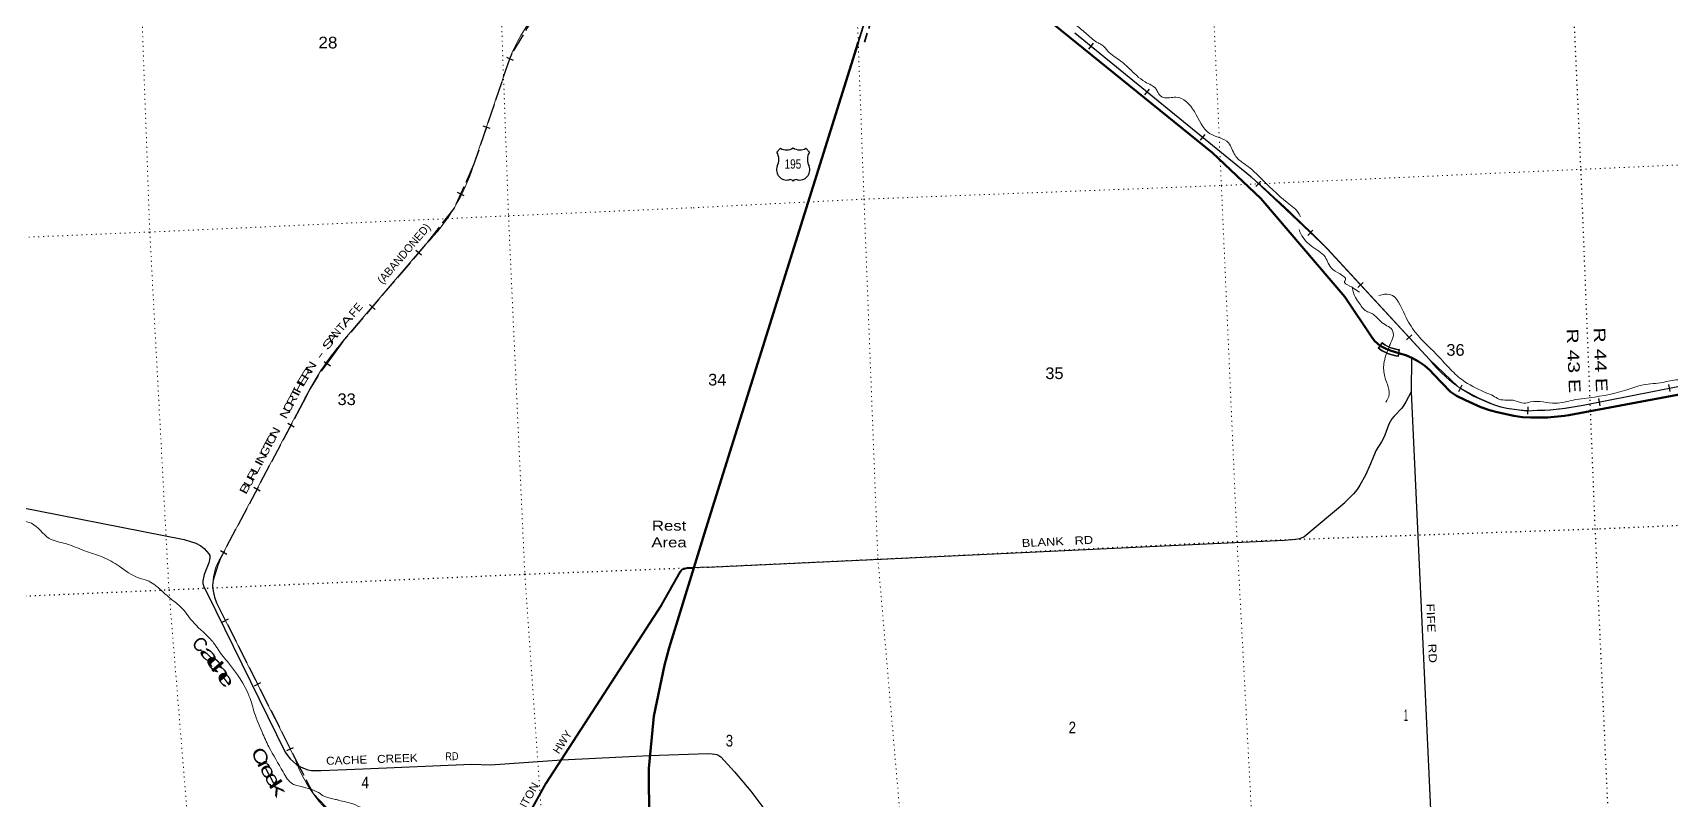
# Model space of a CAD drawing. Header units: feet. Extents: x 745759 to 1002271, y -170898 to 32007.
# Drawn here: x 895585 to 920154, y -102104 to -90605 of the extents above; entities that cross this region are included whole.
import ezdxf
from ezdxf.enums import TextEntityAlignment as Align

# ---------------------------------------------------------------- set-up
doc = ezdxf.new("R2010")
doc.units = ezdxf.units.FT
doc.header["$LTSCALE"] = 48
for name, pattern in [('DOTTED', [1.5, 0.3, -1.2]), ('LONG_DASHED', [7.5, 6, -1.5]), ('MEDIUM_DASHED', [4.5, 3, -1.5])]:
    doc.linetypes.add(name, pattern=pattern)
for name, color, linetype, lineweight in [('16', 7, 'Continuous', 25), ('20', 7, 'Continuous', 35), ('23', 7, 'Continuous', 70), ('26', 7, 'Continuous', 40), ('29', 7, 'Continuous', 25), ('34', 7, 'Continuous', 13), ('39', 7, 'Continuous', 13), ('49', 7, 'MEDIUM_DASHED', 35), ('59', 7, 'Continuous', 13), ('6', 7, 'DOTTED', 25), ('63', 7, 'Continuous', 25), ('7', 7, 'DOTTED', 13)]:
    doc.layers.add(name, color=color, linetype=linetype, lineweight=lineweight)
for name, color, linetype in [('27', 7, 'Continuous'), ('30', 7, 'Continuous'), ('41', 7, 'Continuous'), ('45', 7, 'Continuous')]:
    doc.layers.add(name, color=color, linetype=linetype)

msp = doc.modelspace()

# ---------------------------------------------------------------- linework, layer by layer
at = {"layer": '16'}
for p, q in [((906744.02, -92394.17), (906795.33, -92335.41)), ((906987.09, -92329.44), (906986.81, -92329.64)), ((907179.18, -92335.32), (907230.57, -92394.17))]:
    msp.add_line(p, q, dxfattribs=at)
for centre, radius, start, end in [((906886.41, -92177.75), 182.07, 239.97227, 303.45418), ((907088.19, -92178.25), 181.52, 236.33975, 300.08743), ((907088.18, -92177.75), 182.07, 236.54582, 236.59441), ((906890.23, -92659.7), 151.42, 159.09177, 283.81923), ((906551.04, -92504.8), 222.05, 332.97043, 29.75871), ((907084.35, -92659.7), 151.42, 256.18077, 20.90823), ((907423.54, -92504.8), 222.05, 150.24129, 207.02957)]:
    msp.add_arc(centre, radius, start, end, dxfattribs=at)
for centre, major_axis, start_param, end_param in [((906945.57, -92858.52), (-19.56, 51.67), 4.95877769, 6.28318531), ((907029.02, -92858.52), (19.56, 51.67), 0, 1.32637542)]:
    msp.add_ellipse(centre, major_axis=major_axis, ratio=0.929097, start_param=start_param, end_param=end_param, dxfattribs=at)
at = {"layer": '20', "lineweight": 70}
for p, q in [((905680.35, -98035.56), (907960.68, -90751.05)), ((905500.39, -98620.22), (905680.35, -98035.56))]:
    msp.add_line(p, q, dxfattribs=at)
at = {"layer": '20'}
msp.add_lwpolyline([(907960.68, -90751.05), (908155.63, -90128.29), (908333.91, -89509.94), (908603.79, -88832.87), (908625.39, -88783.2)], dxfattribs=at)
at = {"layer": '20', "lineweight": 70}
msp.add_lwpolyline([(905760.78, -119453.46), (905497.71, -114999.52), (905382.42, -106319.93), (905295.97, -105143.2), (905175.04, -104391.39), (904915.39, -103190.21), (904828.43, -102411.02), (904823.4, -101627.02), (904900.35, -100846.78), (905058.43, -100078.86), (905130.41, -99821.98), (905500.39, -98620.22)], dxfattribs=at)
at = {"layer": '23'}
msp.add_lwpolyline([(920329.1, -96013.16), (918618.07, -96332.36), (918555.07, -96343.31), (918301.49, -96370.46), (918046.47, -96370.95), (917922.75, -96362.67), (917792.79, -96344.77), (917543.24, -96292.23), (917427.17, -96260.17), (917300.55, -96213.89), (917067.37, -96110.61), (916936.36, -96045.63), (916846.27, -95983.52), (916596.93, -95726.89), (916532.99, -95659.68), (916452.67, -95590.33), (916365.54, -95529.75), (916272.56, -95478.61), (916174.74, -95437.48), (916097.67, -95414.2), (916069.95, -95405.82), (916003.92, -95388.07), (915956.61, -95372.52), (915879.09, -95342.14), (915830.32, -95317.42), (915791.37, -95293.75), (915754.58, -95266), (915752.51, -95263.98), (915711.89, -95224.35), (915673.78, -95178.46), (915261.02, -94562.61), (915260.93, -94560.6), (914001.55, -93088.68), (913275.57, -92404.42), (910555.38, -90206.97)], dxfattribs=at)
at = {"layer": '26'}
msp.add_lwpolyline([(902711.89, -102877.27), (903281.99, -101846.67), (905011.79, -99182.92), (905296.02, -98675.69), (905307.77, -98664.04), (905320.66, -98653.68), (905334.58, -98644.72), (905349.35, -98637.27), (905364.82, -98631.4), (905380.81, -98627.19), (905397.16, -98624.66), (905413.69, -98623.86), (905415.95, -98623.89), (905462.13, -98621.89), (905500.39, -98620.22)], dxfattribs=at)
at = {"layer": '29'}
for p, q in [((895058.14, -97650.8), (897855.7, -98199.93)), ((905701.42, -98611.5), (905491.39, -98620.62)), ((898198.95, -99000.95), (899370.94, -101382.72))]:
    msp.add_line(p, q, dxfattribs=at)
for points in [[(916258.31, -95475.69), (916252.98, -95987.33), (916605.58, -103544.13)], [(916252.98, -95987.33), (916176.97, -96135.29), (916147.15, -96183.9), (916112.92, -96228.11), (916001.37, -96347.43), (915967.14, -96391.64), (915921.86, -96471.18), (915860.01, -96634.72), (915835.72, -96689.97), (915811.42, -96731.95), (915729.7, -96860.13), (915687.72, -96952.94), (915643.55, -97063.43), (915568.45, -97235.81), (915484.51, -97381.66), (915443.65, -97450.17), (915390.64, -97514.25), (915257.72, -97644.28)], [(905702.54, -98611.3), (908298.61, -98491.73), (914357.67, -98206.02), (914525.89, -98190.48), (914583.32, -98181.64), (914642.89, -98157.84), (915257.72, -97644.28)], [(897855.7, -98199.93), (897952.45, -98227.28), (898028.37, -98254.09), (898106.52, -98294.31), (898157.88, -98334.52), (898227.1, -98410.48), (898242.73, -98439.52), (898242.73, -98479.73), (898224.87, -98546.76), (898155.65, -98721.02), (898133.32, -98814.85), (898133.32, -98857.29), (898151.18, -98906.44), (898198.95, -99000.95)], [(899370.94, -101382.72), (899408.32, -101440.46), (899445.16, -101484.02), (899493.17, -101530.94), (899538.95, -101567.8), (899590.3, -101601.31), (899642.78, -101625.89), (899709.76, -101648.23), (899765.59, -101657.16), (899815.83, -101658.28), (899911.6, -101658.32)], [(903519.5, -101499.4), (904832.44, -101435.91), (905710.02, -101406.28), (905773.31, -101408.72), (905815.17, -101414.49)], [(905815.17, -101414.49), (905843.03, -101421.37), (905872.33, -101433.12), (905904.57, -101456.56), (906106.81, -101679.43), (906353, -101966.8), (906517.13, -102189.66), (906690.06, -102450.62), (906751.6, -102523.95), (906798.5, -102570.85), (906904.01, -102664.7), (907490.19, -103110.41), (907636.73, -103204.25), (908058.78, -103456.43), (908205.33, -103564.92), (908334.28, -103667.56), (908539.45, -103864.04)], [(899911.6, -101658.32), (900542.16, -101636.21), (902164.43, -101565.83), (902450.02, -101575.55), (903519.5, -101499.4)]]:
    msp.add_lwpolyline(points, dxfattribs=at)
at = {"layer": '34'}
for p, q in [((911209.38, -90605.12), (913842.63, -92754.13)), ((914995.09, -93840.04), (916530.05, -95502.06)), ((918833.47, -96187.95), (920251.45, -95905.08))]:
    msp.add_line(p, q, dxfattribs=at)
at = {"layer": '34', "lineweight": 25}
for p, q in [((911422.67, -90848.24), (911492.6, -90762.55)), ((912262.23, -91536.78), (912332.16, -91451.08)), ((913094.57, -92212.69), (913164.5, -92126.99)), ((913923.43, -92907.36), (913999.29, -92826.86)), ((914705.59, -93640.76), (914781.44, -93560.26)), ((915454.87, -94420.58), (915536.13, -94345.53)), ((916184.25, -95206.48), (916265.5, -95131.44)), ((916971.87, -95978.37), (917021.73, -95879.64)), ((920140.6, -95981.75), (920118.96, -95873.28)), ((918005.04, -96319.56), (918009.36, -96209.04)), ((919089.62, -96194.07), (919067.98, -96085.59))]:
    msp.add_line(p, q, dxfattribs=at)
msp.add_lwpolyline([(911210.18, -90604.36), (913843.36, -92753.3), (914995.87, -93839.27), (916530.83, -95501.29), (916959.56, -95908.07), (917098.38, -95990.8), (917269.92, -96081.39), (917487.05, -96174.45), (917577.28, -96202.96), (917688.5, -96230.3), (917986.03, -96267.93), (918148.89, -96261.96), (918334.61, -96255.57), (918341.48, -96254.91), (918563.66, -96229.18), (918833.29, -96186.86), (920251.33, -95903.98)], dxfattribs=at)
at = {"layer": '34'}
for centre, radius, start, end in [((901350.01, -107166.86), 19073.34, 44.32396, 49.08201), ((918130.53, -94244.69), 2035.32, 218.1539, 257.45162), ((918105.77, -93833.39), 2434.06, 260.12501, 275.5602), ((917560.06, -88795.66), 7501.17, 275.98054, 279.77396)]:
    msp.add_arc(centre, radius, start, end, dxfattribs=at)
at = {"layer": '39'}
msp.add_line((915440.68, -94468.27), (915481.72, -94491.68), dxfattribs=at)
for points in [[(911203.02, -90472.32), (911235.85, -90496.04), (911396.65, -90628.74), (911561.46, -90757.41), (911621.76, -90789.58), (911706.18, -90878.05), (911903.15, -91030.86), (912027.77, -91139.43), (912264.94, -91340.49), (912429.76, -91449.06), (912465.94, -91513.4), (912537.79, -91573.05), (912726.79, -91570.24), (913004.3, -91785.72), (913231.55, -92111.76), (913516.52, -92256.49), (913613.81, -92440.23), (913732.19, -92554.89), (913840.73, -92635.32), (913981.77, -92763.19), (914396.47, -93147.54), (914577.46, -93321.58), (914597.23, -93360.16)], [(914576.3, -93554.76), (914587.45, -93586.98), (914754.08, -93796.41), (914963.44, -93964.02), (915080.97, -94151.06), (915260.41, -94325.79), (915256.54, -94329.95), (915333.54, -94399.66), (915442.17, -94469.12)], [(915372.04, -94423.43), (915407.25, -94543.98), (915469.29, -94644.43), (915584.82, -94777.17), (915656.32, -94806.8), (915778.85, -94911.1), (915869.99, -94982.31), (915952.43, -95035.71), (915988.05, -95129.06), (915950.07, -95245.21), (915926.72, -95308.08)], [(915769.94, -94540.12), (915933.64, -94524.94), (916160.23, -94832.87), (916316.66, -95093.01), (916680.67, -95472.49), (916870.8, -95676.42), (917059.96, -95832.94), (917386.91, -96005.82)], [(915926.72, -95308.08), (915845.08, -95563.13), (915860.44, -95761.91), (915919.53, -96055.77), (915877.09, -96137.48)], [(917377.58, -96000.88), (917485, -96045.53), (917569.74, -96093.87), (917816.62, -96117.95), (917942.73, -96155.33), (918045.49, -96136.64), (918419.15, -96155.33), (918685.38, -96108.61), (918848.85, -96085.25), (919456.05, -95963.77), (919698.93, -95889.01), (919992.81, -95848.07), (920224.01, -95806.88), (920523.29, -95792.63), (920860.57, -95786.29), (921101.27, -95832.23), (921481.31, -95943.11), (921555.05, -95998.44)], [(890871.99, -97561.11), (890963.27, -97599.31), (891263.85, -97741.46), (891408.68, -97838.81), (891532.99, -97916.5), (891845.75, -98064.42), (892132.27, -98116.37), (892267.92, -98161.62), (892365.98, -98233.87), (892714.68, -98280.4), (893066.74, -98296.69), (893237.3, -98284.84), (893357.69, -98276.12), (893430.9, -98224.19), (893762.57, -98136.33), (894071.95, -98131.44), (894493.92, -98037.54), (894765.05, -98029.48), (895039.8, -98003.24), (895261.52, -97941.97), (895567.29, -97955.27), (895833.52, -98180.66), (896078.44, -98259.69), (896360.14, -98366.06), (896635.58, -98462.51), (896879.74, -98597.87), (897170.98, -98772.42), (897300.46, -98811.78), (897351.26, -98836.8), (897535.33, -98981.55), (897666.46, -99095.3), (897807.72, -99212.85), (897979.15, -99422.26), (898235.97, -99676.03), (898297.83, -99747.07), (898366.38, -99848.13), (898519.5, -100047.89), (898832, -100547.85), (898911.91, -100799.53), (899024.77, -101086.68), (899126.02, -101303.69), (899339.35, -101681.14), (899481.94, -101859.01), (899544.79, -101883.76), (899718.6, -101928.16), (899868.71, -101991.19), (899966.46, -102049.36), (900126.17, -102092.07), (900174.69, -102105.07), (900384.93, -102160.73), (900536.96, -102219.7), (900684.39, -102252.62), (900825.34, -102356.09), (900897.1, -102511.39), (901006.4, -102637.7), (901077.93, -102873.48), (901108.56, -103168.5), (901147.51, -103294.37), (901259.35, -103535.28), (901413.72, -103791.33), (901559.76, -103942.97), (901610.46, -103963.97), (901699.54, -104084.69), (901894.64, -104547.03), (901839.32, -104681.03), (901849.8, -104791.44), (901954.03, -105096.44)]]:
    msp.add_spline(points, degree=3, dxfattribs=at)
at = {"layer": '49'}
msp.add_lwpolyline([(908056.27, -90746.9), (908241.82, -90154.2), (908419.16, -89539.14), (908686.88, -88867.49), (908707.92, -88819.09)], dxfattribs=at)
at = {"layer": '59'}
for p, q in [((915757.67, -95330.22), (915820.69, -95246.23)), ((915768.86, -95328.61), (915822.28, -95257.43)), ((916065.8, -95455.77), (916080.23, -95351.76))]:
    msp.add_line(p, q, dxfattribs=at)
for points in [[(915820.69, -95246.23), (915864.17, -95278.86), (915950.21, -95321.02), (916044.18, -95346.76), (916080.23, -95351.76)], [(915822.28, -95257.43), (915859.97, -95285.71), (915947.37, -95328.54), (916042.57, -95354.61), (916071.2, -95358.58), (916058.97, -95446.75)], [(915757.67, -95330.22), (915809.07, -95368.79), (915912.91, -95419.67), (916023.01, -95449.83), (916065.8, -95455.77)], [(916058.97, -95446.75), (916024.62, -95441.98), (915915.75, -95412.15), (915813.27, -95361.94), (915768.86, -95328.61)]]:
    msp.add_lwpolyline(points, dxfattribs=at)
at = {"layer": '6'}
for points in [[(918394.11, -83749.12), (918554.34, -87280.43), (918796.04, -92652.01), (919009.98, -98032.92), (919256.9, -103430.45), (919542.62, -108796.02), (919730.33, -114131.78), (920017.09, -118882.19)], [(905702.54, -98611.3), (908320.34, -98490.27), (913644.55, -98225.5), (919084.28, -98035.71), (924462.25, -97802.15), (929902.06, -97570.05), (935417.44, -97310.25), (936912.66, -97258.17)], [(874498.09, -100096.34), (876224.45, -99975.88), (881632.42, -99698.35), (886991.12, -99373.64), (892234.18, -99182.27), (897627.11, -98951.34), (902963.7, -98717.65), (905702.54, -98611.3)]]:
    msp.add_lwpolyline(points, dxfattribs=at)
at = {"layer": '63', "lineweight": 13}
for p, q in [((902732.95, -90998.17), (902195.23, -92585.26)), ((901475.93, -93776.09), (900231.93, -95232.09)), ((899637.03, -96140.53), (898404.22, -98467.31)), ((898340.88, -99148.65), (899515.65, -101474.04))]:
    msp.add_line(p, q, dxfattribs=at)
at = {"layer": '63'}
for p, q in [((902686.84, -90969.82), (902788.75, -91012.84)), ((902334.01, -92000.78), (902438.77, -92036.27)), ((901950.95, -92995.09), (902051.71, -93040.72)), ((901330.22, -93860.25), (901414.32, -93932.1)), ((900635.71, -94677.13), (900719.81, -94748.98)), ((899957.23, -95530.33), (900048.18, -95593.29)), ((899408.81, -96457), (899506.55, -96508.78)), ((898898.16, -97415.22), (898995.9, -97467)), ((898398.48, -98363.88), (898496.21, -98415.66)), ((898423.09, -99435.81), (898521.82, -99385.94)), ((898908.9, -100391.65), (899007.62, -100341.78)), ((899396.17, -101361.97), (899494.9, -101312.09))]:
    msp.add_line(p, q, dxfattribs=at)
at = {"layer": '63', "linetype": 'LONG_DASHED'}
msp.add_lwpolyline([(905254.41, -87492.14), (905173.79, -87590.99), (904914.44, -87999.13), (903122.95, -90326.28), (902768.41, -90916.99), (902733.98, -90998.56), (902196.25, -92585.66), (901903.37, -93232.57), (901476.78, -93776.79), (900232.8, -95232.76), (900079.88, -95443.48), (899864.7, -95740.1), (899740.95, -95943.29), (899638, -96141.04), (898405.23, -98467.75), (898361.07, -98580.27), (898291.35, -98806.95), (898282.92, -98888.57), (898289.62, -98966.76), (898311.95, -99060.6), (898341.94, -99148.31), (899516.63, -101473.54), (899792.11, -102005.38), (900207.12, -102437.15)], dxfattribs=at)
at = {"layer": '63', "lineweight": 13}
for centre, radius, start, end in [((905293.72, -92030.93), 2761.19, 141.85996, 158.03579), ((899399.09, -91708.95), 2930.24, 315.13421, 342.59911), ((903534.7, -98043.95), 4337.61, 139.59016, 153.97156), ((899041.43, -98870.16), 753.87, 147.69833, 201.67932), ((901490.04, -100788.69), 2089.95, 199.14292, 235.56705)]:
    msp.add_arc(centre, radius, start, end, dxfattribs=at)
at = {"layer": '7'}
for points in [[(912501.66, -73327.29), (912672.19, -76793.79), (912944.31, -82170.05), (913168.84, -87562.55), (913408.71, -92893.94), (913644.55, -98225.5), (913934.51, -103683.54), (914224.07, -109044.9), (914500.84, -114390.72), (914706.68, -119095.22)], [(901831.62, -73754.83), (901993.29, -77251.16), (902230.48, -82622.93), (902533.98, -88133.04), (902718.52, -93348.07), (902963.7, -98717.65), (903345.46, -104174.71), (903644.28, -109607.47), (903868.4, -114933.27), (904047.92, -119521.4)], [(896460.33, -73966.87), (896655.8, -77535.16), (896889.29, -82830.57), (897144.78, -88212), (897339.92, -93590.74), (897627.11, -98951.34), (898070.74, -104388.92), (898295.87, -109760.96), (898553.55, -115150.38), (898724.3, -119732.63)], [(907766.7, -85477.41), (907853.49, -87793.16), (908049.86, -93098.31), (908257.2, -98473.64), (908728.21, -103921.29), (908991.2, -109318.1), (909195.08, -114655.14), (909396.46, -119309.19)], [(905489.41, -93226.29), (908049.86, -93098.31), (913408.71, -92893.94), (918796.04, -92652.01), (923957.24, -92418.6), (929598.85, -92211.21), (935011.93, -91960.07), (936693.7, -91902.11)], [(874290.58, -94712.34), (875994.66, -94666.3), (881431.03, -94309.68), (886753.44, -93970.75), (891999.09, -93814.47), (897339.92, -93590.74), (902718.52, -93348.07), (905489.41, -93226.29)]]:
    msp.add_lwpolyline(points, dxfattribs=at)

# ---------------------------------------------------------------- texts
at = {"layer": '16', "width": 0.8}
msp.add_text('195', height=140, dxfattribs=at).set_placement((906983.74, -92641.21), align=Align.CENTER)
at = {"layer": '27'}
msp.add_text('HWY', height=120, rotation=57.001, dxfattribs=at).set_placement((903474.32, -101420.79))
at = {"layer": '27', "width": 1.05}
msp.add_text('THORNTON', height=120, rotation=60.959, dxfattribs=at).set_placement((902715.91, -102716.18))
at = {"layer": '30'}
for s, rotation, width, p in [('BLANK   RD', 2.7, 1.2, (910418.79, -98311.67)), ('FIFE   RD', 272.671, 1.25, (916481.13, -99160.49)), ('CACHE   CREEK', 2.008, 1.1, (899986.1, -101574.89)), ('RD', 2.484, 0.85, (901774.66, -101510.01))]:
    msp.add_text(s, height=120, rotation=rotation, dxfattribs=dict(at, width=width)).set_placement(p)
at = {"layer": '41'}
msp.add_text('C', height=200, rotation=315.421, dxfattribs=at).set_placement((898023.51, -99838.49), align=Align.CENTER)
for s, rotation, width, p in [('a', 312.588, 2.05, (898167.16, -99996.11)), ('c', 312.372, 2.15, (898249.3, -100118.32)), ('h', 310.569, 1.95, (898333.1, -100233.4)), ('e', 306.666, 1.7, (898403.41, -100345.9)), ('C', 298.312, 1.3, (898907.51, -101488.46)), ('r', 298.312, 1.6, (898974.41, -101611.97)), ('e', 297.634, 1.4, (899029.98, -101710.17)), ('e', 297.634, 1.4, (899097.11, -101834.93)), ('k', 303.106, 1.8, (899179.09, -101974.46))]:
    msp.add_text(s, height=200, rotation=rotation, dxfattribs=dict(at, width=width)).set_placement(p, align=Align.CENTER)
at = {"layer": '45', "width": 1.25}
for s, p in [('Rest', (904869.27, -98065.41)), ('Area', (904861.46, -98315.53))]:
    msp.add_text(s, height=150, dxfattribs=at).set_placement(p)
at = {"layer": '6', "width": 1.35}
for s, p in [('R 43 E', (918584.09, -95040.56)), ('R 44 E', (918989.03, -95025.17))]:
    msp.add_text(s, height=175, rotation=272.277, dxfattribs=at).set_placement(p)
at = {"layer": '63'}
msp.add_text('(ABANDONED)', height=120, rotation=49.489, dxfattribs=at).set_placement((900830.58, -94379.16))
for s, p in [('F', (900436.34, -94840.59)), ('E', (900507.29, -94755.92)), ('N', (900178.59, -95141.1)), ('T', (900254.13, -95057.09))]:
    msp.add_text(s, height=120, rotation=49.489, dxfattribs=at).set_placement(p, align=Align.CENTER)
for s, rotation, width, p in [('A', 49.489, 1.75, (900335.77, -94958.31)), ('S', 54.032, 1.7, (900060.82, -95299.48)), ('A', 54.032, 1.6, (900122.71, -95214.21)), ('N', 59.041, 1.4, (899807.29, -95641.81)), ('-', 54.041, 2.05, (899939.56, -95466.61)), ('E', 58.657, 1.65, (899685.63, -95841.88)), ('R', 58.657, 1.5, (899746.33, -95742.21)), ('R', 62.084, 1.4, (899523.91, -96141.97)), ('T', 62.498, 1.65, (899580.7, -96033.61)), ('H', 62.498, 1.45, (899626.31, -95944.17)), ('N', 62.084, 1.35, (899422.2, -96331.81)), ('O', 62.084, 1.2, (899471.31, -96236.74)), ('N', 62.084, 1.35, (899268.51, -96622.13)), ('T', 62.084, 1.65, (899173.58, -96801.02)), ('O', 62.084, 1.2, (899217.91, -96720.31)), ('I', 62.084, 1.65, (899027.25, -97080.16)), ('N', 62.084, 1.35, (899070.6, -96998.34)), ('G', 62.084, 1.2, (899122.09, -96898.5)), ('U', 62.084, 1.3, (898880.96, -97357.1)), ('R', 62.084, 1.4, (898930.32, -97257.03)), ('L', 62.084, 1.5, (898977.42, -97165.72)), ('B', 62.084, 1.55, (898819.64, -97459.57))]:
    msp.add_text(s, height=120, rotation=rotation, dxfattribs=dict(at, width=width)).set_placement(p, align=Align.CENTER)
at = {"layer": '7'}
for s, width, p in [('28', 1.1, (899867.9, -90839.08)), ('36', 1.05, (916782.52, -95444.34)), ('34', 1.05, (905712.44, -95890.43)), ('35', 1.05, (910768.89, -95794.02)), ('33', 1.05, (900155.38, -96183.5)), ('2', 0.85, (911118.62, -101102.17)), ('1', 0.4, (916145, -100918.83)), ('3', 0.85, (905976.47, -101300.01)), ('4', 0.85, (900515.12, -101926.14))]:
    msp.add_text(s, height=175, dxfattribs=dict(at, width=width)).set_placement(p)

doc.saveas('drawing.dxf')
